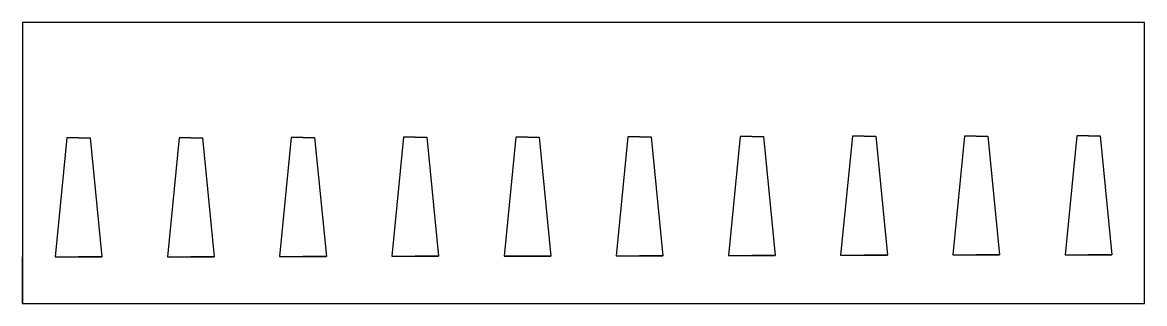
# Model space of a CAD drawing. Header units: inches. Extents: x 0 to 24, y 0 to 6.
import ezdxf

# ---------------------------------------------------------------- set-up
doc = ezdxf.new("R2010")
doc.units = ezdxf.units.IN
doc.header["$MEASUREMENT"] = 0

msp = doc.modelspace()

# ---------------------------------------------------------------- linework, layer by layer
for p, q in [((24, 6), (0, 6)), ((0, 6), (0, 0)), ((24, 0), (24, 6)), ((0.95, 3.54), (0.7, 1)), ((1.2, 3.54), (0.95, 3.54)), ((1.2, 3.54), (1.45, 3.54)), ((1.45, 3.54), (1.7, 1)), ((3.35, 3.54), (3.1, 1)), ((3.6, 3.54), (3.35, 3.54)), ((3.6, 3.54), (3.85, 3.54)), ((3.85, 3.54), (4.1, 1)), ((5.75, 3.545), (5.5, 1.005)), ((6, 3.545), (5.75, 3.545)), ((6, 3.545), (6.25, 3.545)), ((6.25, 3.545), (6.5, 1.005)), ((8.15, 3.55), (7.9, 1.01)), ((8.4, 3.55), (8.15, 3.55)), ((8.4, 3.55), (8.65, 3.55)), ((8.65, 3.55), (8.9, 1.01)), ((10.55, 3.55), (10.3, 1.01)), ((10.8, 3.55), (10.55, 3.55)), ((10.8, 3.55), (11.05, 3.55)), ((11.05, 3.55), (11.3, 1.01)), ((12.95, 3.561), (12.7, 1.021)), ((13.2, 3.561), (12.95, 3.561)), ((13.2, 3.561), (13.45, 3.561)), ((13.45, 3.561), (13.7, 1.021)), ((15.35, 3.566), (15.1, 1.026)), ((15.6, 3.566), (15.35, 3.566)), ((15.6, 3.566), (15.85, 3.566)), ((15.85, 3.566), (16.1, 1.026)), ((17.75, 3.571), (17.5, 1.031)), ((18, 3.571), (17.75, 3.571)), ((18, 3.571), (18.25, 3.571)), ((18.25, 3.571), (18.5, 1.031)), ((20.15, 3.576), (19.9, 1.036)), ((20.4, 3.576), (20.15, 3.576)), ((20.4, 3.576), (20.65, 3.576)), ((20.65, 3.576), (20.9, 1.036)), ((22.55, 3.581), (22.3, 1.041)), ((22.8, 3.581), (22.55, 3.581)), ((22.8, 3.581), (23.05, 3.581)), ((23.05, 3.581), (23.3, 1.041)), ((0, 0), (0, 1)), ((0.7, 1), (1.7, 1)), ((1.7, 1), (1.2, 1)), ((3.1, 1), (4.1, 1.002)), ((3.1, 1), (4.1, 1)), ((4.1, 1), (3.6, 1)), ((5.5, 1.005), (6.5, 1.007)), ((5.5, 1.005), (6.5, 1.005)), ((6.5, 1.005), (6, 1.005)), ((7.9, 1.01), (8.9, 1.013)), ((7.9, 1.01), (8.9, 1.01)), ((8.9, 1.01), (8.4, 1.01)), ((10.3, 1.016), (11.3, 1.018)), ((10.3, 1.01), (11.3, 1.01)), ((11.3, 1.01), (10.8, 1.01)), ((12.7, 1.021), (13.7, 1.023)), ((12.7, 1.021), (13.7, 1.021)), ((13.7, 1.021), (13.2, 1.021)), ((15.1, 1.026), (16.1, 1.028)), ((15.1, 1.026), (16.1, 1.026)), ((16.1, 1.026), (15.6, 1.026)), ((17.5, 1.031), (18.5, 1.033)), ((17.5, 1.031), (18.5, 1.031)), ((18.5, 1.031), (18, 1.031)), ((19.9, 1.036), (20.9, 1.038)), ((19.9, 1.036), (20.9, 1.036)), ((20.9, 1.036), (20.4, 1.036)), ((22.3, 1.041), (23.3, 1.044)), ((22.3, 1.041), (23.3, 1.041)), ((23.3, 1.041), (22.8, 1.041)), ((0, 0), (24, 0))]:
    msp.add_line(p, q)

doc.saveas('drawing.dxf')
